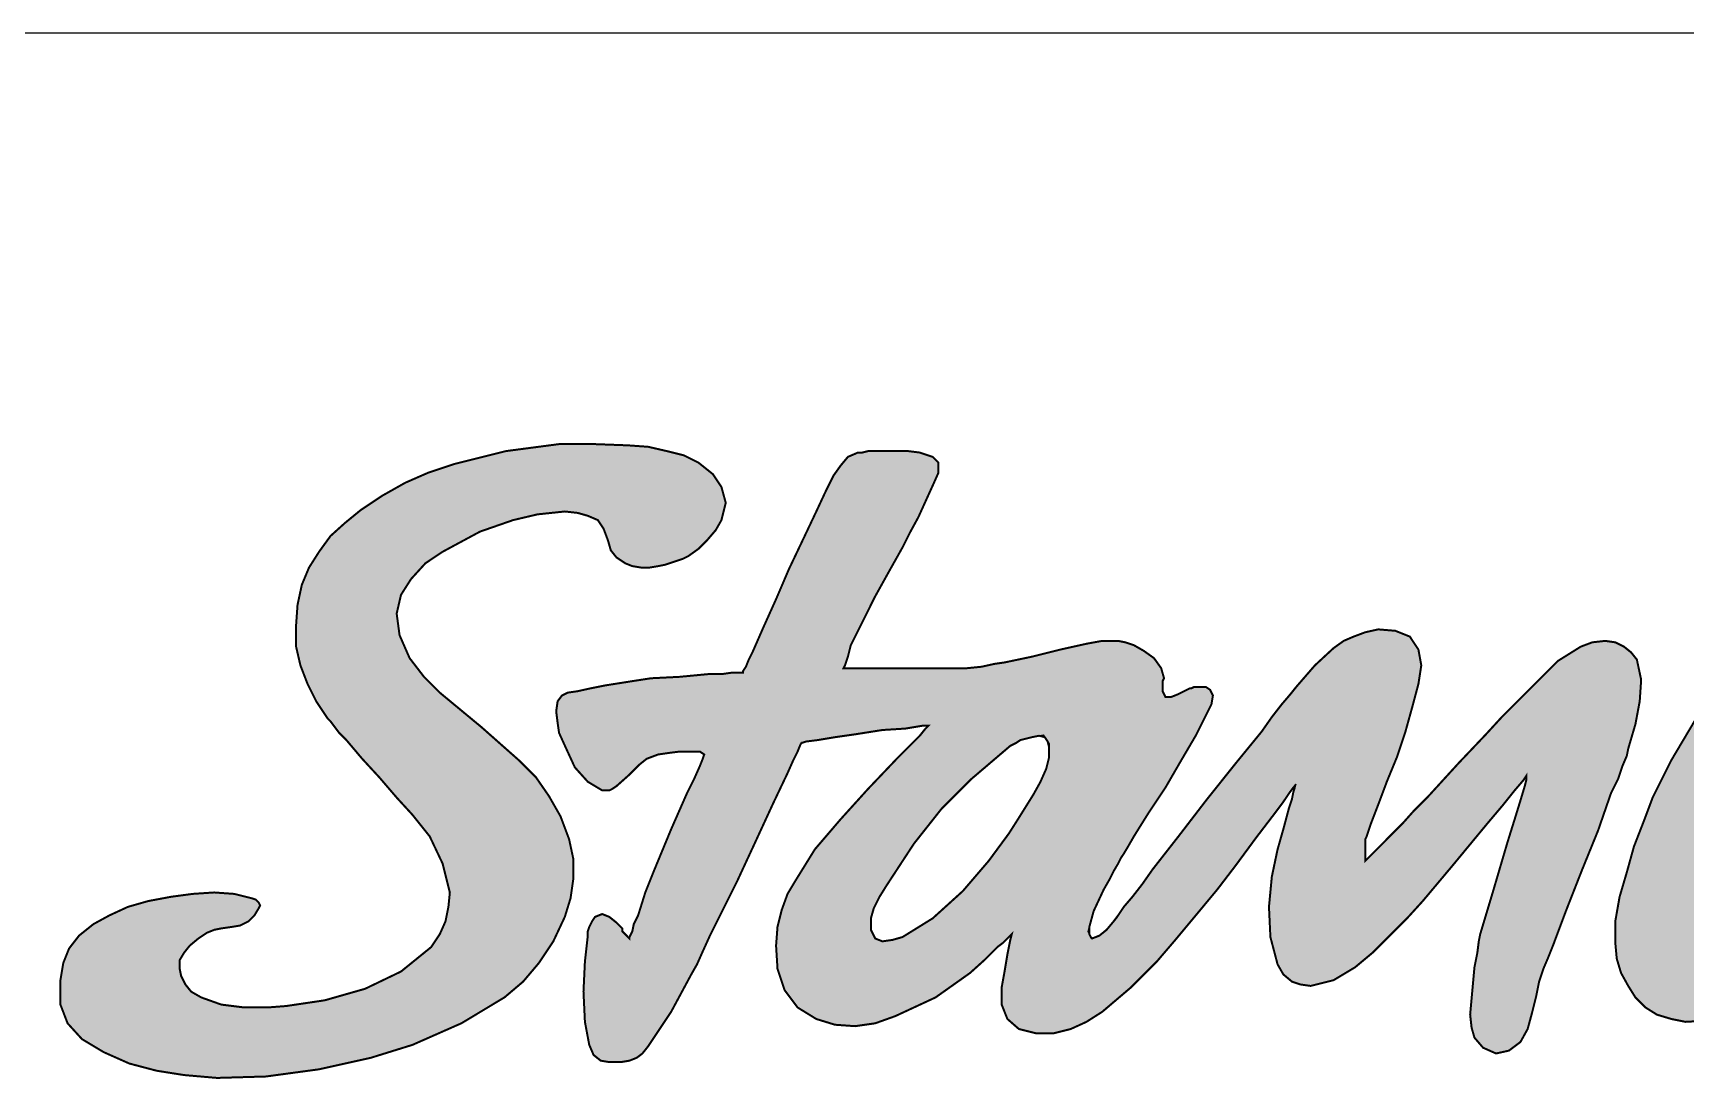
# Model space of a CAD drawing. Extents: x -15546 to -11346, y -11606 to -5666.
# Drawn here: x -14242.5 to -13894.8, y -10726.3 to -10506.4 of the extents above; entities that cross this region are included whole.
import ezdxf

# ---------------------------------------------------------------- set-up
doc = ezdxf.new("R2010")
doc.units = 0
doc.header["$LTSCALE"] = 99
doc.header["$MEASUREMENT"] = 0
doc.layers.get('0').update_dxf_attribs({"linetype": 'CONTINUOUS'})
doc.layers.add('CAMADA_1', color=7, linetype='CONTINUOUS')
doc.layers.add('FINA', color=7, linetype='CONTINUOUS')

msp = doc.modelspace()

# ---------------------------------------------------------------- hatches: boundary and pattern name
at = {"linetype": 'CONTINUOUS'}
h = msp.add_hatch(color=5, dxfattribs=at)
h.paths.add_polyline_path([(-13711.934, -10670.21), (-13705.586, -10664.466), (-13703.47, -10662.651), (-13700.749, -10660.838), (-13698.027, -10659.024), (-13696.213, -10658.117), (-13692.888, -10656.605), (-13689.26, -10655.094), (-13686.237, -10653.581), (-13684.725, -10652.675), (-13683.214, -10650.861), (-13681.702, -10647.838), (-13681.097, -10644.814), (-13681.4, -10642.094), (-13682.609, -10640.885), (-13684.423, -10640.279), (-13686.539, -10639.977), (-13688.656, -10640.279), (-13692.888, -10641.791), (-13695.912, -10643.001), (-13698.33, -10644.21), (-13701.353, -10645.721), (-13704.074, -10647.233), (-13706.493, -10649.047), (-13707.4, -10649.954), (-13708.004, -10650.558), (-13708.609, -10651.164), (-13708.911, -10651.466), (-13708.609, -10639.373), (-13708.609, -10639.071), (-13708.609, -10638.465), (-13708.609, -10638.163), (-13708.609, -10637.559), (-13709.213, -10635.442), (-13710.726, -10634.234), (-13712.842, -10633.628), (-13715.26, -10633.326), (-13716.166, -10633.326), (-13717.074, -10633.326), (-13717.98, -10633.326), (-13718.888, -10633.628), (-13719.796, -10634.536), (-13729.772, -10645.721), (-13740.05, -10656.907), (-13750.028, -10668.396), (-13760.307, -10679.884), (-13762.725, -10682.605), (-13763.439, -10683.384), (-13769.293, -10707.39), (-13768.167, -10706.489), (-13763.935, -10702.861), (-13761.213, -10700.14), (-13759.097, -10698.023), (-13756.376, -10694.698), (-13753.051, -10691.07), (-13749.725, -10687.442), (-13746.702, -10683.512), (-13743.981, -10680.488), (-13741.864, -10678.373), (-13740.958, -10677.164), (-13740.353, -10676.861), (-13739.749, -10676.256), (-13739.446, -10675.954), (-13739.143, -10675.954), (-13739.446, -10676.861), (-13740.353, -10678.978), (-13741.562, -10682.001), (-13742.772, -10685.326), (-13744.586, -10690.163), (-13746.702, -10697.117), (-13748.213, -10704.373), (-13748.818, -10710.419), (-13748.516, -10711.628), (-13747.609, -10712.536), (-13746.702, -10713.139), (-13745.19, -10713.744), (-13743.074, -10714.349), (-13740.655, -10714.652), (-13738.237, -10714.349), (-13735.818, -10713.744), (-13734.91, -10713.442), (-13734.609, -10713.139), (-13734.004, -10712.536), (-13733.702, -10711.93), (-13733.097, -10710.419), (-13732.493, -10708.303), (-13731.283, -10705.582), (-13730.376, -10702.559), (-13728.259, -10696.512), (-13726.144, -10691.372), (-13722.213, -10683.512), (-13717.376, -10676.559)])
h.paths.add_polyline_path([(-13772.701, -10680.187), (-13770.585, -10675.954), (-13768.167, -10670.814), (-13765.446, -10665.675), (-13763.027, -10660.838), (-13760.911, -10656.605), (-13759.399, -10653.581), (-13758.794, -10652.07), (-13758.492, -10649.652), (-13758.794, -10647.838), (-13760.004, -10646.628), (-13762.725, -10646.628), (-13764.237, -10646.931), (-13766.05, -10647.535), (-13767.562, -10647.838), (-13768.167, -10648.141), (-13766.958, -10640.885), (-13766.655, -10639.675), (-13766.958, -10638.163), (-13767.864, -10636.652), (-13769.074, -10635.442), (-13770.283, -10634.838), (-13772.399, -10634.234), (-13774.515, -10634.536), (-13776.632, -10634.838), (-13779.051, -10635.442), (-13780.865, -10635.745), (-13782.678, -10635.745), (-13784.492, -10635.745), (-13786.004, -10636.048), (-13793.259, -10638.465), (-13800.515, -10642.396), (-13807.167, -10646.931), (-13812.911, -10651.466), (-13820.469, -10658.721), (-13827.12, -10666.582), (-13830.446, -10670.814), (-13833.166, -10675.35), (-13835.585, -10679.884), (-13837.701, -10684.721), (-13838.608, -10687.14), (-13839.515, -10689.558), (-13840.423, -10691.675), (-13841.329, -10694.094), (-13841.934, -10695.605), (-13842.538, -10696.512), (-13843.446, -10696.512), (-13844.353, -10695.605), (-13846.166, -10691.977), (-13846.469, -10687.14), (-13845.863, -10682.303), (-13845.26, -10678.675), (-13843.143, -10670.21), (-13840.423, -10662.954), (-13837.097, -10655.698), (-13833.166, -10647.838), (-13832.259, -10646.628), (-13831.353, -10644.512), (-13829.841, -10642.094), (-13828.027, -10639.071), (-13823.493, -10632.117), (-13818.655, -10623.955), (-13807.469, -10606.117), (-13797.19, -10589.489), (-13796.887, -10589.187), (-13796.887, -10588.885), (-13796.887, -10588.582), (-13796.585, -10587.978), (-13796.887, -10585.861), (-13797.19, -10584.047), (-13798.399, -10582.536), (-13799.911, -10580.722), (-13801.724, -10579.513), (-13803.538, -10578.606), (-13805.352, -10578.606), (-13807.469, -10579.21), (-13810.794, -10581.629), (-13814.12, -10585.256), (-13814.423, -10585.861), (-13814.423, -10586.164), (-13814.725, -10586.769), (-13815.027, -10587.071), (-13815.631, -10587.675), (-13816.237, -10588.582), (-13816.84, -10589.187), (-13817.446, -10589.792), (-13818.05, -10590.698), (-13818.957, -10591.908), (-13819.864, -10593.722), (-13821.376, -10596.14), (-13824.701, -10601.885), (-13828.632, -10608.233), (-13832.561, -10614.885), (-13836.19, -10621.233), (-13838.91, -10626.372), (-13841.026, -10630.001), (-13842.538, -10633.024), (-13843.748, -10636.048), (-13844.957, -10638.465), (-13845.26, -10639.373), (-13845.863, -10638.163), (-13847.376, -10635.442), (-13848.887, -10632.117), (-13850.096, -10630.303), (-13853.12, -10627.582), (-13857.05, -10626.07), (-13861.283, -10625.466), (-13865.213, -10626.07), (-13870.655, -10628.187), (-13875.492, -10631.211), (-13880.027, -10635.14), (-13884.562, -10639.675), (-13892.119, -10649.652), (-13897.864, -10659.326), (-13899.678, -10662.954), (-13901.794, -10667.187), (-13903.608, -10672.024), (-13905.724, -10677.465), (-13907.235, -10682.907), (-13908.748, -10688.047), (-13909.654, -10693.186), (-13909.654, -10697.722), (-13909.352, -10701.046), (-13908.445, -10704.07), (-13906.934, -10706.791), (-13905.421, -10709.21), (-13903.306, -10711.326), (-13900.887, -10712.838), (-13897.864, -10713.744), (-13894.841, -10714.349), (-13889.701, -10714.047), (-13885.166, -10712.536), (-13880.631, -10709.814), (-13876.398, -10706.489), (-13873.375, -10703.465), (-13870.05, -10700.442), (-13868.841, -10698.931), (-13867.631, -10697.722), (-13867.027, -10697.117), (-13866.724, -10696.814), (-13866.422, -10697.419), (-13866.12, -10699.233), (-13865.818, -10701.046), (-13865.213, -10703.163), (-13864.306, -10706.186), (-13862.794, -10708.605), (-13860.981, -10710.419), (-13858.562, -10711.93), (-13856.445, -10712.838), (-13854.329, -10713.139), (-13852.516, -10713.139), (-13850.096, -10712.536), (-13849.492, -10712.536), (-13848.585, -10712.233), (-13847.98, -10711.93), (-13847.073, -10711.628), (-13845.26, -10710.419), (-13843.446, -10709.21), (-13842.236, -10708), (-13841.632, -10707.698), (-13841.329, -10708), (-13840.724, -10708.907), (-13839.817, -10709.814), (-13838.91, -10711.024), (-13835.283, -10713.744), (-13831.05, -10714.953), (-13826.516, -10715.256), (-13821.98, -10714.652), (-13812.911, -10711.326), (-13805.352, -10706.489), (-13803.841, -10705.279), (-13802.329, -10703.768), (-13801.12, -10702.256), (-13799.911, -10701.046), (-13798.097, -10698.931), (-13796.282, -10696.512), (-13794.772, -10694.094), (-13793.259, -10692.279), (-13792.655, -10691.675), (-13792.05, -10691.372), (-13791.748, -10691.07), (-13791.748, -10691.675), (-13792.05, -10694.094), (-13792.353, -10697.117), (-13792.655, -10700.14), (-13792.655, -10703.768), (-13791.748, -10707.396), (-13790.236, -10710.721), (-13787.818, -10713.442), (-13784.794, -10714.652), (-13781.771, -10714.652), (-13778.748, -10714.047), (-13776.028, -10712.536), (-13772.701, -10710.116), (-13769.293, -10707.39), (-13763.439, -10683.384), (-13766.05, -10686.233), (-13769.376, -10689.558), (-13772.399, -10692.279), (-13773.911, -10692.884), (-13774.818, -10693.186), (-13775.725, -10692.581), (-13776.329, -10691.07), (-13776.329, -10689.558), (-13775.725, -10687.442), (-13775.12, -10685.326), (-13774.214, -10683.512)])
h.paths.add_polyline_path([(-13794.167, -10671.117), (-13798.399, -10676.559), (-13803.841, -10682.907), (-13809.585, -10688.954), (-13815.631, -10694.094), (-13817.446, -10695.303), (-13819.562, -10696.512), (-13821.678, -10697.117), (-13823.493, -10695.907), (-13823.794, -10692.884), (-13822.585, -10689.256), (-13821.073, -10685.629), (-13819.864, -10683.512), (-13815.329, -10676.559), (-13810.492, -10670.814), (-13805.352, -10665.071), (-13799.306, -10658.721), (-13797.492, -10657.21), (-13795.376, -10655.396), (-13793.259, -10653.884), (-13791.144, -10652.978), (-13790.539, -10652.675), (-13790.236, -10652.675), (-13789.631, -10652.675), (-13789.329, -10652.978), (-13789.027, -10653.28), (-13788.422, -10654.489), (-13788.1, -10655.456), (-13788.422, -10659.326), (-13790.236, -10663.861), (-13792.353, -10667.791)], flags=16)
h.paths.add_polyline_path([(-13863.096, -10666.884), (-13863.399, -10668.094), (-13867.934, -10675.651), (-13873.678, -10684.419), (-13877.306, -10688.047), (-13880.934, -10691.372), (-13884.864, -10693.791), (-13888.794, -10695), (-13890.004, -10695), (-13890.91, -10694.395), (-13891.818, -10693.489), (-13892.119, -10691.977), (-13892.422, -10688.652), (-13892.119, -10685.629), (-13890.91, -10681.396), (-13889.096, -10676.559), (-13886.677, -10671.419), (-13883.957, -10666.28), (-13880.934, -10661.14), (-13877.911, -10656.605), (-13875.189, -10652.372), (-13872.469, -10649.047), (-13871.259, -10647.535), (-13869.445, -10645.721), (-13867.631, -10644.21), (-13865.818, -10643.605), (-13865.213, -10643.605), (-13864.608, -10643.605), (-13864.306, -10643.605), (-13864.004, -10643.605), (-13864.004, -10643.908), (-13864.004, -10644.512), (-13864.004, -10645.117), (-13864.004, -10646.024), (-13864.004, -10646.326), (-13864.004, -10646.931), (-13864.306, -10647.233), (-13864.306, -10647.535), (-13866.422, -10650.861), (-13868.841, -10655.396), (-13871.561, -10659.931), (-13873.98, -10663.861), (-13874.585, -10664.768), (-13874.887, -10665.675), (-13874.887, -10666.582), (-13874.887, -10667.791), (-13874.585, -10668.698), (-13873.678, -10669), (-13873.074, -10669.303), (-13871.864, -10669.303), (-13870.05, -10668.698), (-13867.027, -10667.791), (-13864.306, -10666.884), (-13863.096, -10666.28)], flags=16)
msp.add_hatch(color=5, dxfattribs=at).paths.add_polyline_path([(-14155.141, -10690.163), (-14155.746, -10693.186), (-14156.955, -10695.907), (-14158.77, -10698.628), (-14165.118, -10703.768), (-14172.677, -10707.396), (-14181.142, -10709.814), (-14189.304, -10711.024), (-14193.234, -10711.326), (-14198.072, -10711.326), (-14202.909, -10710.721), (-14207.141, -10709.21), (-14209.257, -10708), (-14210.467, -10706.489), (-14211.676, -10704.071), (-14211.676, -10701.349), (-14210.769, -10699.837), (-14209.56, -10698.326), (-14207.746, -10696.814), (-14205.282, -10695.173), (-14202.909, -10694.698), (-14200.793, -10694.395), (-14198.978, -10694.094), (-14197.164, -10693.186), (-14195.955, -10691.977), (-14195.048, -10690.466), (-14194.746, -10689.861), (-14195.048, -10689.256), (-14195.653, -10688.652), (-14196.56, -10688.349), (-14200.187, -10687.442), (-14204.42, -10687.14), (-14208.955, -10687.442), (-14213.49, -10688.047), (-14218.327, -10688.954), (-14222.559, -10690.163), (-14226.49, -10691.977), (-14229.816, -10693.791), (-14232.839, -10696.21), (-14234.955, -10698.931), (-14236.164, -10701.954), (-14236.769, -10705.582), (-14236.769, -10710.721), (-14235.257, -10714.652), (-14232.235, -10717.976), (-14227.699, -10720.698), (-14222.258, -10723.116), (-14216.513, -10724.629), (-14210.769, -10725.535), (-14203.816, -10726.14), (-14193.536, -10725.838), (-14182.351, -10724.326), (-14171.467, -10721.907), (-14162.699, -10719.186), (-14152.42, -10714.652), (-14143.351, -10709.21), (-14139.421, -10705.884), (-14136.095, -10701.954), (-14133.072, -10697.419), (-14130.653, -10692.279), (-14129.444, -10688.349), (-14128.839, -10684.117), (-14128.839, -10680.187), (-14129.746, -10675.954), (-14131.561, -10671.117), (-14133.978, -10666.884), (-14136.7, -10662.954), (-14140.328, -10659.326), (-14148.188, -10652.372), (-14156.955, -10645.117), (-14160.281, -10641.791), (-14163.304, -10637.861), (-14165.421, -10633.024), (-14166.026, -10628.489), (-14165.118, -10624.559), (-14163.002, -10621.233), (-14159.979, -10617.908), (-14156.351, -10615.489), (-14148.491, -10611.256), (-14141.537, -10608.839), (-14136.398, -10607.629), (-14130.653, -10607.024), (-14127.932, -10607.326), (-14125.816, -10607.931), (-14123.699, -10608.839), (-14122.491, -10610.652), (-14121.584, -10613.07), (-14120.979, -10615.187), (-14119.77, -10616.699), (-14117.956, -10617.908), (-14116.445, -10618.512), (-14114.63, -10618.815), (-14112.816, -10618.815), (-14111.002, -10618.512), (-14109.491, -10618.21), (-14107.677, -10617.606), (-14105.863, -10617.001), (-14104.654, -10616.396), (-14102.537, -10614.885), (-14100.723, -10613.07), (-14098.909, -10610.954), (-14097.7, -10608.839), (-14096.793, -10605.21), (-14097.7, -10601.885), (-14099.514, -10599.163), (-14102.537, -10596.745), (-14105.56, -10595.233), (-14109.189, -10594.326), (-14113.118, -10593.42), (-14117.351, -10593.117), (-14125.514, -10592.815), (-14131.561, -10592.815), (-14143.048, -10594.326), (-14153.932, -10597.048), (-14159.374, -10598.862), (-14164.211, -10600.977), (-14169.049, -10603.699), (-14173.583, -10606.722), (-14176.909, -10609.442), (-14179.933, -10612.164), (-14182.351, -10615.489), (-14184.467, -10618.815), (-14185.979, -10622.443), (-14186.885, -10626.675), (-14187.187, -10630.908), (-14187.187, -10635.442), (-14186.28, -10639.373), (-14184.77, -10643.303), (-14182.956, -10646.931), (-14180.537, -10650.558), (-14179.933, -10651.164), (-14179.025, -10652.372), (-14178.118, -10653.581), (-14176.606, -10655.094), (-14173.281, -10659.024), (-14169.653, -10662.954), (-14166.026, -10667.187), (-14162.699, -10670.814), (-14160.281, -10673.838), (-14159.072, -10675.35), (-14156.351, -10681.093), (-14154.839, -10687.14)])
h = msp.add_hatch(color=5, dxfattribs=at)
h.paths.add_polyline_path([(-13994.607, -10647.535), (-13994.305, -10645.721), (-13994.91, -10644.512), (-13995.817, -10643.908), (-13998.235, -10643.908), (-13998.84, -10644.21), (-13999.141, -10644.21), (-14001.561, -10645.419), (-14003.072, -10646.024), (-14004.282, -10646.024), (-14004.886, -10644.814), (-14004.886, -10644.21), (-14004.886, -10643.605), (-14004.886, -10642.698), (-14004.584, -10642.094), (-14005.189, -10639.977), (-14006.7, -10637.861), (-14008.817, -10636.35), (-14010.932, -10635.14), (-14012.748, -10634.536), (-14014.259, -10634.234), (-14016.072, -10634.234), (-14017.585, -10634.234), (-14020.91, -10634.838), (-14026.352, -10636.048), (-14032.398, -10637.559), (-14038.142, -10638.768), (-14040.258, -10639.071), (-14042.98, -10639.675), (-14046.003, -10639.977), (-14048.723, -10639.977), (-14055.979, -10639.977), (-14063.537, -10639.977), (-14066.863, -10639.977), (-14069.584, -10639.977), (-14071.398, -10639.977), (-14072.003, -10639.977), (-14071.7, -10639.373), (-14071.095, -10637.559), (-14070.49, -10635.14), (-14069.281, -10632.722), (-14067.77, -10629.698), (-14065.352, -10624.861), (-14062.328, -10619.42), (-14059.607, -10614.582), (-14058.096, -10611.559), (-14056.281, -10608.233), (-14054.77, -10604.908), (-14053.258, -10601.582), (-14052.049, -10598.862), (-14052.049, -10596.745), (-14053.258, -10595.536), (-14055.979, -10594.629), (-14058.398, -10594.326), (-14062.63, -10594.326), (-14064.747, -10594.326), (-14066.863, -10594.326), (-14068.072, -10594.629), (-14068.98, -10594.629), (-14071.095, -10595.536), (-14072.607, -10597.349), (-14074.119, -10599.466), (-14075.63, -10602.489), (-14077.746, -10607.024), (-14080.468, -10612.768), (-14083.49, -10619.116), (-14086.211, -10625.466), (-14088.933, -10631.513), (-14091.049, -10636.35), (-14091.956, -10638.163), (-14092.561, -10639.675), (-14093.165, -10640.582), (-14093.165, -10640.885), (-14093.77, -10640.885), (-14095.281, -10640.885), (-14097.398, -10641.187), (-14100.119, -10641.187), (-14106.468, -10641.791), (-14112.514, -10642.094), (-14116.445, -10642.698), (-14122.188, -10643.605), (-14125.211, -10644.21), (-14127.932, -10644.814), (-14130.049, -10645.117), (-14131.258, -10645.721), (-14132.165, -10646.931), (-14132.467, -10649.047), (-14132.165, -10651.466), (-14131.862, -10653.581), (-14130.352, -10656.907), (-14128.538, -10660.838), (-14125.816, -10663.861), (-14122.793, -10665.675), (-14121.282, -10665.675), (-14120.676, -10665.372), (-14119.77, -10664.768), (-14117.049, -10662.349), (-14114.932, -10660.234), (-14113.421, -10659.024), (-14111.002, -10658.117), (-14108.886, -10657.815), (-14106.468, -10657.512), (-14104.351, -10657.512), (-14102.235, -10657.512), (-14101.28, -10658.149), (-14102.235, -10660.535), (-14103.444, -10663.257), (-14104.955, -10666.28), (-14108.281, -10673.838), (-14111.909, -10682.605), (-14113.723, -10687.14), (-14115.235, -10691.977), (-14116.142, -10693.791), (-14116.445, -10695.303), (-14117.049, -10696.512), (-14117.049, -10696.814), (-14118.561, -10695.303), (-14118.561, -10694.698), (-14118.862, -10694.395), (-14119.77, -10693.489), (-14121.282, -10692.279), (-14122.793, -10691.675), (-14124.305, -10692.279), (-14124.908, -10693.186), (-14125.514, -10694.395), (-14125.816, -10695.303), (-14125.816, -10696.21), (-14126.421, -10701.651), (-14126.723, -10708), (-14126.421, -10714.349), (-14125.514, -10719.186), (-14124.607, -10721.303), (-14123.095, -10722.512), (-14121.282, -10722.814), (-14118.862, -10722.814), (-14117.049, -10722.512), (-14115.537, -10721.907), (-14114.328, -10721), (-14113.118, -10719.489), (-14110.7, -10715.861), (-14108.281, -10712.233), (-14106.165, -10708.303), (-14104.049, -10704.373), (-14102.84, -10702.256), (-14101.63, -10699.535), (-14100.119, -10696.21), (-14098.304, -10692.581), (-14094.374, -10684.721), (-14090.444, -10676.256), (-14086.816, -10668.396), (-14083.793, -10662.048), (-14082.583, -10659.326), (-14081.677, -10657.512), (-14080.88, -10655.522), (-14077.444, -10655.094), (-14073.817, -10654.489), (-14069.584, -10653.884), (-14063.839, -10652.978), (-14059.002, -10652.675), (-14055.374, -10652.07), (-14054.165, -10652.07), (-14054.77, -10652.675), (-14055.979, -10654.187), (-14058.096, -10656.303), (-14060.816, -10659.024), (-14066.863, -10665.372), (-14072.607, -10671.721), (-14078.049, -10678.07), (-14081.979, -10684.419), (-14083.793, -10687.442), (-14085.002, -10690.768), (-14085.91, -10694.395), (-14086.211, -10698.326), (-14085.91, -10703.163), (-14084.397, -10707.698), (-14081.677, -10711.326), (-14077.746, -10713.744), (-14073.817, -10714.953), (-14069.584, -10715.256), (-14065.352, -10714.652), (-14061.119, -10713.139), (-14052.654, -10709.21), (-14045.398, -10704.07), (-14042.374, -10701.349), (-14039.654, -10698.628), (-14038.445, -10697.722), (-14037.538, -10696.814), (-14036.932, -10696.21), (-14036.63, -10695.907), (-14036.932, -10697.117), (-14037.538, -10700.14), (-14038.142, -10703.768), (-14038.747, -10707.093), (-14038.747, -10710.721), (-14037.538, -10713.744), (-14035.118, -10715.861), (-14031.491, -10716.767), (-14027.863, -10716.767), (-14024.235, -10715.861), (-14020.91, -10714.349), (-14017.585, -10712.233), (-14011.538, -10707.093), (-14006.095, -10701.651), (-14002.468, -10697.419), (-13997.933, -10691.977), (-13993.398, -10686.535), (-13989.468, -10681.396), (-13985.236, -10675.651), (-13981.305, -10670.512), (-13979.491, -10668.094), (-13978.282, -10666.28), (-13976.833, -10664.349), (-13977.375, -10665.977), (-13977.677, -10667.489), (-13978.282, -10669.303), (-13979.491, -10673.838), (-13980.7, -10678.07), (-13981.91, -10683.815), (-13982.514, -10690.163), (-13982.212, -10696.512), (-13980.7, -10702.256), (-13979.491, -10704.373), (-13977.677, -10705.884), (-13975.863, -10706.489), (-13973.747, -10706.791), (-13968.91, -10705.582), (-13964.375, -10702.861), (-13960.747, -10699.837), (-13956.817, -10695.907), (-13953.19, -10692.279), (-13950.166, -10688.954), (-13943.817, -10681.396), (-13936.561, -10672.628), (-13933.235, -10668.698), (-13930.817, -10665.675), (-13929.003, -10663.558), (-13928.398, -10662.651), (-13928.398, -10663.558), (-13928.701, -10664.768), (-13929.607, -10667.791), (-13930.817, -10671.721), (-13932.329, -10676.559), (-13935.352, -10686.837), (-13938.073, -10695.907), (-13938.375, -10697.419), (-13938.677, -10699.837), (-13939.282, -10702.861), (-13939.584, -10706.186), (-13939.887, -10709.513), (-13940.189, -10712.838), (-13939.887, -10715.559), (-13939.282, -10717.675), (-13937.468, -10719.791), (-13934.747, -10721), (-13932.027, -10720.396), (-13929.607, -10718.582), (-13928.096, -10715.861), (-13927.19, -10712.536), (-13926.282, -10708.907), (-13925.678, -10705.884), (-13925.375, -10704.977), (-13924.771, -10703.163), (-13923.864, -10701.046), (-13922.654, -10698.023), (-13919.934, -10690.768), (-13916.608, -10682.303), (-13913.282, -10674.14), (-13910.562, -10666.28), (-13909.05, -10663.257), (-13908.143, -10660.535), (-13907.235, -10658.42), (-13906.934, -10656.907), (-13905.421, -10651.768), (-13904.515, -10646.931), (-13904.212, -10642.396), (-13905.119, -10638.163), (-13906.329, -10636.652), (-13907.841, -10635.442), (-13909.654, -10634.536), (-13911.771, -10634.234), (-13914.491, -10634.536), (-13916.911, -10635.442), (-13919.328, -10636.954), (-13921.747, -10638.465), (-13922.654, -10639.373), (-13924.468, -10641.187), (-13926.584, -10643.303), (-13928.701, -10645.419), (-13933.538, -10650.257), (-13936.864, -10653.884), (-13942.608, -10659.931), (-13948.957, -10666.884), (-13951.98, -10669.908), (-13954.399, -10672.628), (-13956.817, -10675.047), (-13958.328, -10676.559), (-13959.84, -10678.07), (-13961.05, -10679.28), (-13962.259, -10680.49), (-13962.259, -10677.164), (-13962.259, -10676.559), (-13962.259, -10676.256), (-13962.259, -10675.954), (-13961.956, -10675.35), (-13961.05, -10672.628), (-13959.538, -10668.698), (-13957.724, -10663.861), (-13955.607, -10658.721), (-13953.793, -10653.28), (-13952.282, -10647.838), (-13951.073, -10643.303), (-13950.468, -10639.373), (-13951.073, -10636.048), (-13952.887, -10633.326), (-13955.91, -10632.117), (-13959.538, -10631.815), (-13962.259, -10632.419), (-13964.678, -10633.326), (-13966.793, -10634.234), (-13968.91, -10635.745), (-13972.84, -10639.373), (-13976.771, -10643.908), (-13977.98, -10645.419), (-13979.794, -10647.535), (-13981.91, -10650.257), (-13984.026, -10653.28), (-13989.468, -10659.931), (-13995.515, -10667.489), (-14001.561, -10675.35), (-14007.003, -10682.303), (-14009.118, -10685.326), (-14011.235, -10688.047), (-14013.049, -10690.163), (-14014.664, -10692.585), (-14016.677, -10695), (-14018.188, -10696.21), (-14019.826, -10696.865), (-14020.572, -10695.375), (-14019.398, -10691.07), (-14017.282, -10686.535), (-14016.072, -10684.419), (-14015.165, -10682.605), (-14014.261, -10681.096), (-14013.654, -10679.884), (-14013.049, -10678.978), (-14012.142, -10677.465), (-14010.932, -10675.35), (-14007.909, -10670.512), (-14004.282, -10665.071), (-14000.956, -10659.326), (-13997.933, -10654.187), (-13995.817, -10649.954)])
h.paths.add_polyline_path([(-14051.444, -10669.605), (-14045.096, -10663.257), (-14036.932, -10656.303), (-14035.724, -10655.698), (-14034.816, -10655.094), (-14033.607, -10654.791), (-14032.398, -10654.489), (-14029.998, -10654.009), (-14028.77, -10655.849), (-14028.77, -10658.721), (-14029.375, -10661.14), (-14030.584, -10663.861), (-14032.095, -10666.582), (-14035.118, -10671.419), (-14037.235, -10674.745), (-14041.468, -10680.488), (-14046.909, -10686.837), (-14053.258, -10692.581), (-14059.607, -10696.512), (-14061.724, -10697.117), (-14063.839, -10697.419), (-14065.352, -10696.814), (-14066.258, -10695), (-14066.258, -10692.581), (-14065.653, -10690.466), (-14064.444, -10688.047), (-14062.933, -10685.629), (-14057.189, -10676.861)], flags=16)

# ---------------------------------------------------------------- linework, layer by layer
at = {"color": 5, "linetype": 'CONTINUOUS'}
for points in [[(-14129.444, -10688.349), (-14128.839, -10684.117), (-14128.839, -10680.187), (-14129.746, -10675.954), (-14131.561, -10671.117), (-14133.978, -10666.884), (-14136.7, -10662.954), (-14140.328, -10659.326), (-14148.188, -10652.372), (-14156.955, -10645.117), (-14160.281, -10641.791), (-14163.304, -10637.861), (-14165.421, -10633.024), (-14166.026, -10628.489), (-14165.118, -10624.559), (-14163.002, -10621.233), (-14159.979, -10617.908), (-14156.351, -10615.489), (-14148.491, -10611.256), (-14141.537, -10608.839), (-14136.398, -10607.629), (-14130.653, -10607.024), (-14127.932, -10607.326), (-14125.816, -10607.931), (-14123.699, -10608.839), (-14122.491, -10610.652), (-14121.584, -10613.07), (-14120.979, -10615.187), (-14119.77, -10616.699), (-14117.956, -10617.908), (-14116.445, -10618.512), (-14114.63, -10618.815), (-14112.816, -10618.815), (-14111.002, -10618.512), (-14109.491, -10618.21), (-14107.677, -10617.606), (-14105.863, -10617.001), (-14104.654, -10616.396), (-14102.537, -10614.885), (-14100.723, -10613.07), (-14098.909, -10610.954), (-14097.7, -10608.839), (-14096.793, -10605.21), (-14097.7, -10601.885), (-14099.514, -10599.163), (-14102.537, -10596.745), (-14105.56, -10595.233), (-14109.189, -10594.326), (-14113.118, -10593.42), (-14117.351, -10593.117), (-14125.514, -10592.815), (-14131.561, -10592.815), (-14143.048, -10594.326), (-14153.932, -10597.048), (-14159.374, -10598.862), (-14164.211, -10600.977), (-14169.049, -10603.699), (-14173.583, -10606.722), (-14176.909, -10609.442), (-14179.933, -10612.164), (-14182.351, -10615.489), (-14184.467, -10618.815), (-14185.979, -10622.443), (-14186.885, -10626.675), (-14187.187, -10630.908), (-14187.187, -10635.442), (-14186.28, -10639.373), (-14184.77, -10643.303), (-14182.956, -10646.931), (-14180.537, -10650.558), (-14179.933, -10651.164), (-14179.025, -10652.372), (-14178.118, -10653.581), (-14176.606, -10655.094), (-14173.281, -10659.024), (-14169.653, -10662.954), (-14166.026, -10667.187), (-14162.699, -10670.814), (-14160.281, -10673.838), (-14159.072, -10675.35), (-14156.351, -10681.093), (-14154.839, -10687.14), (-14155.141, -10690.163), (-14155.746, -10693.186), (-14156.955, -10695.907), (-14158.77, -10698.628), (-14165.118, -10703.768), (-14172.677, -10707.396), (-14181.142, -10709.814), (-14189.304, -10711.024), (-14193.234, -10711.326), (-14198.072, -10711.326), (-14202.909, -10710.721), (-14207.141, -10709.21), (-14209.257, -10708), (-14210.467, -10706.489), (-14211.374, -10704.675), (-14211.676, -10703.163), (-14211.676, -10701.349), (-14210.769, -10699.837), (-14209.56, -10698.326), (-14207.746, -10696.814), (-14205.932, -10695.605), (-14204.42, -10695), (-14202.909, -10694.698), (-14200.793, -10694.395), (-14198.978, -10694.094), (-14197.164, -10693.186), (-14195.955, -10691.977), (-14195.048, -10690.466), (-14194.746, -10689.861), (-14195.048, -10689.256), (-14195.653, -10688.652), (-14196.56, -10688.349), (-14200.187, -10687.442), (-14204.42, -10687.14), (-14208.955, -10687.442), (-14213.49, -10688.047), (-14218.327, -10688.954), (-14222.559, -10690.163), (-14226.49, -10691.977), (-14229.816, -10693.791), (-14232.839, -10696.21), (-14234.955, -10698.931), (-14236.164, -10701.954), (-14236.769, -10705.582), (-14236.769, -10710.721), (-14235.257, -10714.652), (-14232.235, -10717.976), (-14227.699, -10720.698), (-14222.258, -10723.116), (-14216.513, -10724.629), (-14210.769, -10725.535), (-14203.816, -10726.14), (-14193.536, -10725.838), (-14182.351, -10724.326), (-14171.467, -10721.907), (-14162.699, -10719.186), (-14152.42, -10714.652), (-14143.351, -10709.21), (-14139.421, -10705.884), (-14136.095, -10701.954), (-14133.072, -10697.419), (-14130.653, -10692.279)], [(-13994.607, -10647.535), (-13994.305, -10645.721), (-13994.91, -10644.512), (-13995.817, -10643.908), (-13998.235, -10643.908), (-13998.84, -10644.21), (-13999.141, -10644.21), (-14001.561, -10645.419), (-14003.072, -10646.024), (-14004.282, -10646.024), (-14004.886, -10644.814), (-14004.886, -10644.21), (-14004.886, -10643.605), (-14004.886, -10642.698), (-14004.584, -10642.094), (-14005.189, -10639.977), (-14006.7, -10637.861), (-14008.817, -10636.35), (-14010.932, -10635.14), (-14012.748, -10634.536), (-14014.259, -10634.234), (-14016.072, -10634.234), (-14017.585, -10634.234), (-14020.91, -10634.838), (-14026.352, -10636.048), (-14032.398, -10637.559), (-14038.142, -10638.768), (-14040.258, -10639.071), (-14042.98, -10639.675), (-14046.003, -10639.977), (-14048.723, -10639.977), (-14055.979, -10639.977), (-14063.537, -10639.977), (-14066.863, -10639.977), (-14069.584, -10639.977), (-14071.398, -10639.977), (-14072.003, -10639.977), (-14071.7, -10639.373), (-14071.095, -10637.559), (-14070.49, -10635.14), (-14069.281, -10632.722), (-14067.77, -10629.698), (-14065.352, -10624.861), (-14062.328, -10619.42), (-14059.607, -10614.582), (-14058.096, -10611.559), (-14056.281, -10608.233), (-14054.77, -10604.908), (-14053.258, -10601.582), (-14052.049, -10598.862), (-14052.049, -10596.745), (-14053.258, -10595.536), (-14055.979, -10594.629), (-14058.398, -10594.326), (-14062.63, -10594.326), (-14064.747, -10594.326), (-14066.863, -10594.326), (-14068.072, -10594.629), (-14068.98, -10594.629), (-14071.095, -10595.536), (-14072.607, -10597.349), (-14074.119, -10599.466), (-14075.63, -10602.489), (-14077.746, -10607.024), (-14080.468, -10612.768), (-14083.49, -10619.116), (-14086.211, -10625.466), (-14088.933, -10631.513), (-14091.049, -10636.35), (-14091.956, -10638.163), (-14092.561, -10639.675), (-14093.165, -10640.582), (-14093.165, -10640.885), (-14093.77, -10640.885), (-14095.281, -10640.885), (-14097.398, -10641.187), (-14100.119, -10641.187), (-14106.468, -10641.791), (-14112.514, -10642.094), (-14116.445, -10642.698), (-14122.188, -10643.605), (-14125.211, -10644.21), (-14127.932, -10644.814), (-14130.049, -10645.117), (-14131.258, -10645.721), (-14132.165, -10646.931), (-14132.467, -10649.047), (-14132.165, -10651.466), (-14131.862, -10653.581), (-14130.352, -10656.907), (-14128.538, -10660.838), (-14125.816, -10663.861), (-14122.793, -10665.675), (-14121.282, -10665.675), (-14120.676, -10665.372), (-14119.77, -10664.768), (-14117.049, -10662.349), (-14114.932, -10660.234), (-14113.421, -10659.024), (-14111.002, -10658.117), (-14108.886, -10657.815), (-14106.468, -10657.512), (-14104.351, -10657.512), (-14102.235, -10657.512), (-14101.28, -10658.149), (-14102.235, -10660.535), (-14103.444, -10663.257), (-14104.955, -10666.28), (-14108.281, -10673.838), (-14111.909, -10682.605), (-14113.723, -10687.14), (-14115.235, -10691.977), (-14116.142, -10693.791), (-14116.445, -10695.303), (-14117.049, -10696.512), (-14117.049, -10696.814), (-14118.561, -10695.303), (-14118.561, -10694.698), (-14118.862, -10694.395), (-14119.77, -10693.489), (-14121.282, -10692.279), (-14122.793, -10691.675), (-14124.305, -10692.279), (-14124.908, -10693.186), (-14125.514, -10694.395), (-14125.816, -10695.303), (-14125.816, -10696.21), (-14126.421, -10701.651), (-14126.723, -10708), (-14126.421, -10714.349), (-14125.514, -10719.186), (-14124.607, -10721.303), (-14123.095, -10722.512), (-14121.282, -10722.814), (-14118.862, -10722.814), (-14117.049, -10722.512), (-14115.537, -10721.907), (-14114.328, -10721), (-14113.118, -10719.489), (-14110.7, -10715.861), (-14108.281, -10712.233), (-14106.165, -10708.303), (-14104.049, -10704.373), (-14102.84, -10702.256), (-14101.63, -10699.535), (-14100.119, -10696.21), (-14098.304, -10692.581), (-14094.374, -10684.721), (-14090.444, -10676.256), (-14086.816, -10668.396), (-14083.793, -10662.048), (-14082.583, -10659.326), (-14081.677, -10657.512), (-14080.88, -10655.522), (-14077.444, -10655.094), (-14073.817, -10654.489), (-14069.584, -10653.884), (-14063.839, -10652.978), (-14059.002, -10652.675), (-14055.374, -10652.07), (-14054.165, -10652.07), (-14054.77, -10652.675), (-14055.979, -10654.187), (-14058.096, -10656.303), (-14060.816, -10659.024), (-14066.863, -10665.372), (-14072.607, -10671.721), (-14078.049, -10678.07), (-14081.979, -10684.419), (-14083.793, -10687.442), (-14085.002, -10690.768), (-14085.91, -10694.395), (-14086.211, -10698.326), (-14085.91, -10703.163), (-14084.397, -10707.698), (-14081.677, -10711.326), (-14077.746, -10713.744), (-14073.817, -10714.953), (-14069.584, -10715.256), (-14065.352, -10714.652), (-14061.119, -10713.139), (-14052.654, -10709.21), (-14045.398, -10704.07), (-14042.374, -10701.349), (-14039.654, -10698.628), (-14038.445, -10697.722), (-14037.538, -10696.814), (-14036.932, -10696.21), (-14036.63, -10695.907), (-14036.932, -10697.117), (-14037.538, -10700.14), (-14038.142, -10703.768), (-14038.747, -10707.093), (-14038.747, -10710.721), (-14037.538, -10713.744), (-14035.118, -10715.861), (-14031.491, -10716.767), (-14027.863, -10716.767), (-14024.235, -10715.861), (-14020.91, -10714.349), (-14017.585, -10712.233), (-14011.538, -10707.093), (-14006.095, -10701.651), (-14002.468, -10697.419), (-13997.933, -10691.977), (-13993.398, -10686.535), (-13989.468, -10681.396), (-13985.236, -10675.651), (-13981.305, -10670.512), (-13979.491, -10668.094), (-13978.282, -10666.28), (-13976.833, -10664.349), (-13977.375, -10665.977), (-13977.677, -10667.489), (-13978.282, -10669.303), (-13979.491, -10673.838), (-13980.7, -10678.07), (-13981.91, -10683.815), (-13982.514, -10690.163), (-13982.212, -10696.512), (-13980.7, -10702.256), (-13979.491, -10704.373), (-13977.677, -10705.884), (-13975.863, -10706.489), (-13973.747, -10706.791), (-13968.91, -10705.582), (-13964.375, -10702.861), (-13960.747, -10699.837), (-13956.817, -10695.907), (-13953.19, -10692.279), (-13950.166, -10688.954), (-13943.817, -10681.396), (-13936.561, -10672.628), (-13933.235, -10668.698), (-13930.817, -10665.675), (-13929.003, -10663.558), (-13928.398, -10662.651), (-13928.398, -10663.558), (-13928.701, -10664.768), (-13929.607, -10667.791), (-13930.817, -10671.721), (-13932.329, -10676.559), (-13935.352, -10686.837), (-13938.073, -10695.907), (-13938.375, -10697.419), (-13938.677, -10699.837), (-13939.282, -10702.861), (-13939.584, -10706.186), (-13939.887, -10709.513), (-13940.189, -10712.838), (-13939.887, -10715.559), (-13939.282, -10717.675), (-13937.468, -10719.791), (-13934.747, -10721), (-13932.027, -10720.396), (-13929.607, -10718.582), (-13928.096, -10715.861), (-13927.19, -10712.536), (-13926.282, -10708.907), (-13925.678, -10705.884), (-13925.375, -10704.977), (-13924.771, -10703.163), (-13923.864, -10701.046), (-13922.654, -10698.023), (-13919.934, -10690.768), (-13916.608, -10682.303), (-13913.282, -10674.14), (-13910.562, -10666.28), (-13909.05, -10663.257), (-13908.143, -10660.535), (-13907.235, -10658.42), (-13906.934, -10656.907), (-13905.421, -10651.768), (-13904.515, -10646.931), (-13904.212, -10642.396), (-13905.119, -10638.163), (-13906.329, -10636.652), (-13907.841, -10635.442), (-13909.654, -10634.536), (-13911.771, -10634.234), (-13914.491, -10634.536), (-13916.911, -10635.442), (-13919.328, -10636.954), (-13921.747, -10638.465), (-13922.654, -10639.373), (-13924.468, -10641.187), (-13926.584, -10643.303), (-13928.701, -10645.419), (-13933.538, -10650.257), (-13936.864, -10653.884), (-13942.608, -10659.931), (-13948.957, -10666.884), (-13951.98, -10669.908), (-13954.399, -10672.628), (-13956.817, -10675.047), (-13958.328, -10676.559), (-13959.84, -10678.07), (-13961.05, -10679.28), (-13962.259, -10680.49), (-13962.259, -10677.164), (-13962.259, -10676.559), (-13962.259, -10676.256), (-13962.259, -10675.954), (-13961.956, -10675.35), (-13961.05, -10672.628), (-13959.538, -10668.698), (-13957.724, -10663.861), (-13955.607, -10658.721), (-13953.793, -10653.28), (-13952.282, -10647.838), (-13951.073, -10643.303), (-13950.468, -10639.373), (-13951.073, -10636.048), (-13952.887, -10633.326), (-13955.91, -10632.117), (-13959.538, -10631.815), (-13962.259, -10632.419), (-13964.678, -10633.326), (-13966.793, -10634.234), (-13968.91, -10635.745), (-13972.84, -10639.373), (-13976.771, -10643.908), (-13977.98, -10645.419), (-13979.794, -10647.535), (-13981.91, -10650.257), (-13984.026, -10653.28), (-13989.468, -10659.931), (-13995.515, -10667.489), (-14001.561, -10675.35), (-14007.003, -10682.303), (-14009.118, -10685.326), (-14011.235, -10688.047), (-14013.049, -10690.163), (-14014.664, -10692.585), (-14016.677, -10695), (-14018.188, -10696.21), (-14019.826, -10696.865), (-14020.572, -10695.375), (-14019.398, -10691.07), (-14017.282, -10686.535), (-14016.072, -10684.419), (-14015.165, -10682.605), (-14014.261, -10681.096), (-14013.654, -10679.884), (-14013.049, -10678.978), (-14012.142, -10677.465), (-14010.932, -10675.35), (-14007.909, -10670.512), (-14004.282, -10665.071), (-14000.956, -10659.326), (-13997.933, -10654.187), (-13995.817, -10649.954)], [(-14051.444, -10669.605), (-14045.096, -10663.257), (-14036.932, -10656.303), (-14035.724, -10655.698), (-14034.816, -10655.094), (-14033.607, -10654.791), (-14032.398, -10654.489), (-14029.998, -10654.009), (-14028.77, -10655.849), (-14028.77, -10658.721), (-14029.375, -10661.14), (-14030.584, -10663.861), (-14032.095, -10666.582), (-14035.118, -10671.419), (-14037.235, -10674.745), (-14041.468, -10680.488), (-14046.909, -10686.837), (-14053.258, -10692.581), (-14059.607, -10696.512), (-14061.724, -10697.117), (-14063.839, -10697.419), (-14065.352, -10696.814), (-14066.258, -10695), (-14066.258, -10692.581), (-14065.653, -10690.466), (-14064.444, -10688.047), (-14062.933, -10685.629), (-14057.189, -10676.861)]]:
    msp.add_lwpolyline(points, close=True, dxfattribs=at)
msp.add_lwpolyline([(-13892.119, -10649.652), (-13897.864, -10659.326), (-13899.678, -10662.954), (-13901.794, -10667.187), (-13903.608, -10672.024), (-13905.724, -10677.465), (-13907.235, -10682.907), (-13908.748, -10688.047), (-13909.654, -10693.186), (-13909.654, -10697.722), (-13909.352, -10701.046), (-13908.445, -10704.07), (-13906.934, -10706.791), (-13905.421, -10709.21), (-13903.306, -10711.326), (-13900.887, -10712.838), (-13897.864, -10713.744), (-13894.841, -10714.349), (-13889.701, -10714.047)], dxfattribs=at)
at = {"layer": 'CAMADA_1', "color": 5, "linetype": 'CONTINUOUS', "const_width": 0.42}
for points in [[(-14203.816, -10726.14), (-14193.536, -10725.838), (-14182.351, -10724.326), (-14171.467, -10721.907), (-14162.699, -10719.186), (-14152.42, -10714.652), (-14143.351, -10709.21), (-14139.421, -10705.884), (-14136.095, -10701.954), (-14133.072, -10697.419), (-14130.653, -10692.279), (-14129.444, -10688.349), (-14128.839, -10684.117), (-14128.839, -10680.187), (-14129.746, -10675.954), (-14131.561, -10671.117), (-14133.978, -10666.884), (-14136.7, -10662.954), (-14140.328, -10659.326), (-14148.188, -10652.372), (-14156.955, -10645.117), (-14160.281, -10641.791), (-14163.304, -10637.861), (-14165.421, -10633.024), (-14166.026, -10628.489), (-14165.118, -10624.559), (-14163.002, -10621.233), (-14159.979, -10617.908), (-14156.351, -10615.489), (-14148.491, -10611.256), (-14141.537, -10608.839), (-14136.398, -10607.629), (-14130.653, -10607.024), (-14127.932, -10607.326), (-14125.816, -10607.931), (-14123.699, -10608.839), (-14122.491, -10610.652), (-14121.584, -10613.07), (-14120.979, -10615.187), (-14119.77, -10616.699), (-14117.956, -10617.908), (-14116.445, -10618.512), (-14114.63, -10618.815), (-14112.816, -10618.815), (-14111.002, -10618.512), (-14109.491, -10618.21), (-14107.677, -10617.606), (-14105.863, -10617.001), (-14104.654, -10616.396), (-14102.537, -10614.885), (-14100.723, -10613.07), (-14098.909, -10610.954), (-14097.7, -10608.839), (-14096.793, -10605.21), (-14097.7, -10601.885), (-14099.514, -10599.163), (-14102.537, -10596.745), (-14105.56, -10595.233), (-14109.189, -10594.326), (-14113.118, -10593.42), (-14117.351, -10593.117), (-14125.514, -10592.815), (-14131.561, -10592.815), (-14143.048, -10594.326), (-14153.932, -10597.048), (-14159.374, -10598.862), (-14164.211, -10600.977), (-14169.049, -10603.699), (-14173.583, -10606.722), (-14176.909, -10609.442), (-14179.933, -10612.164), (-14182.351, -10615.489), (-14184.467, -10618.815), (-14185.979, -10622.443), (-14186.885, -10626.675), (-14187.187, -10630.908), (-14187.187, -10635.442), (-14186.28, -10639.373), (-14184.77, -10643.303), (-14182.956, -10646.931), (-14180.537, -10650.558), (-14179.933, -10651.164), (-14179.025, -10652.372), (-14178.118, -10653.581), (-14176.606, -10655.094), (-14173.281, -10659.024), (-14169.653, -10662.954), (-14166.026, -10667.187), (-14162.699, -10670.814), (-14160.281, -10673.838), (-14159.072, -10675.35), (-14156.351, -10681.093), (-14154.839, -10687.14), (-14155.141, -10690.163), (-14155.746, -10693.186), (-14156.955, -10695.907), (-14158.77, -10698.628), (-14165.118, -10703.768), (-14172.677, -10707.396), (-14181.142, -10709.814), (-14189.304, -10711.024), (-14193.234, -10711.326), (-14198.072, -10711.326), (-14202.909, -10710.721), (-14207.141, -10709.21), (-14209.257, -10708), (-14210.467, -10706.489), (-14211.374, -10704.675), (-14211.676, -10703.163), (-14211.676, -10701.349), (-14210.769, -10699.837), (-14209.56, -10698.326), (-14207.746, -10696.814), (-14205.932, -10695.605), (-14204.42, -10695), (-14202.909, -10694.698), (-14200.793, -10694.395), (-14198.978, -10694.094), (-14197.164, -10693.186), (-14195.955, -10691.977), (-14195.048, -10690.466), (-14194.746, -10689.861), (-14195.048, -10689.256), (-14195.653, -10688.652), (-14196.56, -10688.349), (-14200.187, -10687.442), (-14204.42, -10687.14), (-14208.955, -10687.442), (-14213.49, -10688.047), (-14218.327, -10688.954), (-14222.559, -10690.163), (-14226.49, -10691.977), (-14229.816, -10693.791), (-14232.839, -10696.21), (-14234.955, -10698.931), (-14236.164, -10701.954), (-14236.769, -10705.582), (-14236.769, -10710.721), (-14235.257, -10714.652), (-14232.235, -10717.976), (-14227.699, -10720.698), (-14222.258, -10723.116), (-14216.513, -10724.629), (-14210.769, -10725.535), (-14203.816, -10726.14)], [(-13962.259, -10680.488), (-13962.259, -10677.164), (-13962.259, -10676.559), (-13962.259, -10676.256), (-13962.259, -10675.954), (-13961.956, -10675.35), (-13961.05, -10672.628), (-13959.538, -10668.698), (-13957.724, -10663.861), (-13955.607, -10658.721), (-13953.793, -10653.28), (-13952.282, -10647.838), (-13951.073, -10643.303), (-13950.468, -10639.373), (-13951.073, -10636.048), (-13952.887, -10633.326), (-13955.91, -10632.117), (-13959.538, -10631.815), (-13962.259, -10632.419), (-13964.678, -10633.326), (-13966.793, -10634.234), (-13968.91, -10635.745), (-13972.84, -10639.373), (-13976.771, -10643.908), (-13977.98, -10645.419), (-13979.794, -10647.535), (-13981.91, -10650.257), (-13984.026, -10653.28), (-13989.468, -10659.931), (-13995.515, -10667.489), (-14001.561, -10675.35), (-14007.003, -10682.303), (-14009.118, -10685.326), (-14011.235, -10688.047), (-14013.049, -10690.163), (-14014.259, -10691.977), (-14015.165, -10693.186), (-14016.677, -10695), (-14018.188, -10696.21), (-14019.7, -10696.814), (-14020.002, -10696.512), (-14020.305, -10695.907), (-14020.305, -10695.303), (-14020.305, -10694.395), (-14019.398, -10691.07), (-14017.282, -10686.535), (-14016.072, -10684.419), (-14015.165, -10682.605), (-14014.259, -10681.093), (-14013.956, -10680.488), (-14013.654, -10679.884), (-14013.049, -10678.978), (-14012.142, -10677.465), (-14010.932, -10675.35), (-14007.909, -10670.512), (-14004.282, -10665.071), (-14000.956, -10659.326), (-13997.933, -10654.187), (-13995.817, -10649.954), (-13994.607, -10647.535), (-13994.305, -10645.721), (-13994.91, -10644.512), (-13995.817, -10643.908), (-13997.933, -10643.908), (-13998.235, -10643.908), (-13998.84, -10644.21), (-13999.142, -10644.21), (-13999.747, -10644.512), (-14001.561, -10645.419), (-14003.072, -10646.024), (-14004.282, -10646.024), (-14004.886, -10644.814), (-14004.886, -10644.21), (-14004.886, -10643.605), (-14004.886, -10642.698), (-14004.584, -10642.094), (-14005.189, -10639.977), (-14006.7, -10637.861), (-14008.817, -10636.35), (-14010.932, -10635.14), (-14012.748, -10634.536), (-14014.259, -10634.234), (-14016.072, -10634.234), (-14017.585, -10634.234), (-14020.91, -10634.838), (-14026.352, -10636.048), (-14032.398, -10637.559), (-14038.142, -10638.768), (-14040.258, -10639.071), (-14042.98, -10639.675), (-14046.003, -10639.977), (-14048.723, -10639.977), (-14055.979, -10639.977), (-14063.537, -10639.977), (-14066.863, -10639.977), (-14069.584, -10639.977), (-14071.398, -10639.977), (-14072.003, -10639.977), (-14071.7, -10639.373), (-14071.095, -10637.559), (-14070.49, -10635.14), (-14069.281, -10632.722), (-14067.77, -10629.698), (-14065.352, -10624.861), (-14062.328, -10619.42), (-14059.607, -10614.582), (-14058.096, -10611.559), (-14056.281, -10608.233), (-14054.77, -10604.908), (-14053.258, -10601.582), (-14052.049, -10598.862), (-14052.049, -10596.745), (-14053.258, -10595.536), (-14055.979, -10594.629), (-14058.398, -10594.326), (-14062.63, -10594.326), (-14064.747, -10594.326), (-14066.863, -10594.326), (-14068.072, -10594.629), (-14068.98, -10594.629), (-14071.095, -10595.536), (-14072.607, -10597.349), (-14074.119, -10599.466), (-14075.63, -10602.489), (-14077.746, -10607.024), (-14080.468, -10612.768), (-14083.49, -10619.116), (-14086.211, -10625.466), (-14088.933, -10631.513), (-14091.049, -10636.35), (-14091.956, -10638.163), (-14092.561, -10639.675), (-14093.165, -10640.582), (-14093.165, -10640.885), (-14093.77, -10640.885), (-14095.281, -10640.885), (-14097.398, -10641.187), (-14100.119, -10641.187), (-14106.468, -10641.791), (-14112.514, -10642.094), (-14116.445, -10642.698), (-14122.188, -10643.605), (-14125.211, -10644.21), (-14127.932, -10644.814), (-14130.049, -10645.117), (-14131.258, -10645.721), (-14132.165, -10646.931), (-14132.467, -10649.047), (-14132.165, -10651.466), (-14131.862, -10653.581), (-14130.352, -10656.907), (-14128.538, -10660.838), (-14125.816, -10663.861), (-14122.793, -10665.675), (-14122.188, -10665.675), (-14121.282, -10665.675), (-14120.676, -10665.372), (-14119.77, -10664.768), (-14117.049, -10662.349), (-14114.932, -10660.234), (-14113.421, -10659.024), (-14111.002, -10658.117), (-14108.886, -10657.815), (-14106.468, -10657.512), (-14104.351, -10657.512), (-14102.235, -10657.512), (-14101.327, -10658.117), (-14101.63, -10659.024), (-14102.235, -10660.535), (-14103.444, -10663.257), (-14104.955, -10666.28), (-14108.281, -10673.838), (-14111.909, -10682.605), (-14113.723, -10687.14), (-14115.235, -10691.977), (-14116.142, -10693.791), (-14116.445, -10695.303), (-14117.049, -10696.512), (-14117.049, -10696.814), (-14117.956, -10695.907), (-14118.258, -10695.605), (-14118.561, -10695.303), (-14118.561, -10694.698), (-14118.862, -10694.395), (-14119.77, -10693.489), (-14121.282, -10692.279), (-14122.793, -10691.675), (-14124.305, -10692.279), (-14124.908, -10693.186), (-14125.514, -10694.395), (-14125.816, -10695.303), (-14125.816, -10696.21), (-14126.421, -10701.651), (-14126.723, -10708), (-14126.421, -10714.349), (-14125.514, -10719.186), (-14124.607, -10721.303), (-14123.095, -10722.512), (-14121.282, -10722.814), (-14118.862, -10722.814), (-14117.049, -10722.512), (-14115.537, -10721.907), (-14114.328, -10721), (-14113.118, -10719.489), (-14110.7, -10715.861), (-14108.281, -10712.233), (-14106.165, -10708.303), (-14104.049, -10704.373), (-14102.84, -10702.256), (-14101.63, -10699.535), (-14100.119, -10696.21), (-14098.304, -10692.581), (-14094.374, -10684.721), (-14090.444, -10676.256), (-14086.816, -10668.396), (-14083.793, -10662.048), (-14082.583, -10659.326), (-14081.677, -10657.512), (-14081.072, -10656.001), (-14080.77, -10655.698), (-14079.863, -10655.396), (-14077.444, -10655.094), (-14073.817, -10654.489), (-14069.584, -10653.884), (-14063.839, -10652.978), (-14059.002, -10652.675), (-14055.374, -10652.07), (-14054.165, -10652.07), (-14054.77, -10652.675), (-14055.979, -10654.187), (-14058.096, -10656.303), (-14060.816, -10659.024), (-14066.863, -10665.372), (-14072.607, -10671.721), (-14078.049, -10678.07), (-14081.979, -10684.419), (-14083.793, -10687.442), (-14085.002, -10690.768), (-14085.91, -10694.395), (-14086.211, -10698.326), (-14085.91, -10703.163), (-14084.397, -10707.698), (-14081.677, -10711.326), (-14077.746, -10713.744), (-14073.817, -10714.953), (-14069.584, -10715.256), (-14065.352, -10714.652), (-14061.119, -10713.139), (-14052.654, -10709.21), (-14045.398, -10704.07), (-14042.374, -10701.349), (-14039.654, -10698.628), (-14038.445, -10697.722), (-14037.538, -10696.814), (-14036.932, -10696.21), (-14036.63, -10695.907), (-14036.932, -10697.117), (-14037.538, -10700.14), (-14038.142, -10703.768), (-14038.747, -10707.093), (-14038.747, -10710.721), (-14037.538, -10713.744), (-14035.118, -10715.861), (-14031.491, -10716.767), (-14027.863, -10716.767), (-14024.235, -10715.861), (-14020.91, -10714.349), (-14017.585, -10712.233), (-14011.538, -10707.093), (-14006.095, -10701.651), (-14002.468, -10697.419), (-13997.933, -10691.977), (-13993.398, -10686.535), (-13989.468, -10681.396), (-13985.236, -10675.651), (-13981.305, -10670.512), (-13979.491, -10668.094), (-13978.282, -10666.28), (-13977.375, -10665.071), (-13977.073, -10664.768), (-13977.073, -10665.071), (-13977.375, -10665.977), (-13977.677, -10667.489), (-13978.282, -10669.303), (-13979.491, -10673.838), (-13980.7, -10678.07), (-13981.91, -10683.815), (-13982.514, -10690.163), (-13982.212, -10696.512), (-13980.7, -10702.256), (-13979.491, -10704.373), (-13977.677, -10705.884), (-13975.863, -10706.489), (-13973.747, -10706.791), (-13968.91, -10705.582), (-13964.375, -10702.861), (-13960.747, -10699.837), (-13956.817, -10695.907), (-13953.19, -10692.279), (-13950.166, -10688.954), (-13943.817, -10681.396), (-13936.561, -10672.628), (-13933.235, -10668.698), (-13930.817, -10665.675), (-13929.003, -10663.558), (-13928.398, -10662.651), (-13928.398, -10663.558), (-13928.701, -10664.768), (-13929.607, -10667.791), (-13930.817, -10671.721), (-13932.329, -10676.559), (-13935.352, -10686.837), (-13938.073, -10695.907), (-13938.375, -10697.419), (-13938.677, -10699.837), (-13939.282, -10702.861), (-13939.584, -10706.186), (-13939.887, -10709.513), (-13940.189, -10712.838), (-13939.887, -10715.559), (-13939.282, -10717.675), (-13937.468, -10719.791), (-13934.747, -10721), (-13932.027, -10720.396), (-13929.607, -10718.582), (-13928.096, -10715.861), (-13927.19, -10712.536), (-13926.282, -10708.907), (-13925.678, -10705.884), (-13925.375, -10704.977), (-13924.771, -10703.163), (-13923.864, -10701.046), (-13922.654, -10698.023), (-13919.934, -10690.768), (-13916.608, -10682.303), (-13913.282, -10674.14), (-13910.562, -10666.28), (-13909.05, -10663.257), (-13908.143, -10660.535), (-13907.235, -10658.42), (-13906.934, -10656.907), (-13905.421, -10651.768), (-13904.515, -10646.931), (-13904.212, -10642.396), (-13905.119, -10638.163), (-13906.329, -10636.652), (-13907.841, -10635.442), (-13909.654, -10634.536), (-13911.771, -10634.234), (-13914.491, -10634.536), (-13916.911, -10635.442), (-13919.328, -10636.954), (-13921.747, -10638.465), (-13922.654, -10639.373), (-13924.468, -10641.187), (-13926.584, -10643.303), (-13928.701, -10645.419), (-13933.538, -10650.257), (-13936.864, -10653.884), (-13942.608, -10659.931), (-13948.957, -10666.884), (-13951.98, -10669.908), (-13954.399, -10672.628), (-13956.817, -10675.047), (-13958.328, -10676.559), (-13959.84, -10678.07), (-13961.05, -10679.28), (-13961.956, -10680.187), (-13962.259, -10680.488)], [(-13892.119, -10649.652), (-13897.864, -10659.326), (-13899.678, -10662.954), (-13901.794, -10667.187), (-13903.608, -10672.024), (-13905.724, -10677.465), (-13907.235, -10682.907), (-13908.748, -10688.047), (-13909.654, -10693.186), (-13909.654, -10697.722), (-13909.352, -10701.046), (-13908.445, -10704.07), (-13906.934, -10706.791), (-13905.421, -10709.21), (-13903.306, -10711.326), (-13900.887, -10712.838), (-13897.864, -10713.744), (-13894.841, -10714.349), (-13889.701, -10714.047)], [(-14032.398, -10654.489), (-14030.887, -10654.187), (-14029.678, -10654.489), (-14029.072, -10655.396), (-14028.77, -10656.605), (-14028.77, -10658.721), (-14029.375, -10661.14), (-14030.584, -10663.861), (-14032.095, -10666.582), (-14035.118, -10671.419), (-14037.235, -10674.745), (-14041.468, -10680.488), (-14046.909, -10686.837), (-14053.258, -10692.581), (-14059.607, -10696.512), (-14061.724, -10697.117), (-14063.839, -10697.419), (-14065.352, -10696.814), (-14066.258, -10695), (-14066.258, -10692.581), (-14065.653, -10690.466), (-14064.444, -10688.047), (-14062.933, -10685.629), (-14057.189, -10676.861), (-14051.444, -10669.605), (-14045.096, -10663.257), (-14036.932, -10656.303), (-14035.724, -10655.698), (-14034.816, -10655.094), (-14033.607, -10654.791), (-14032.398, -10654.489)]]:
    msp.add_lwpolyline(points, dxfattribs=at)
at = {"layer": 'FINA'}
msp.add_line((-11446.031, -10506.418), (-15190.031, -10506.418), dxfattribs=at)

doc.saveas('drawing.dxf')
